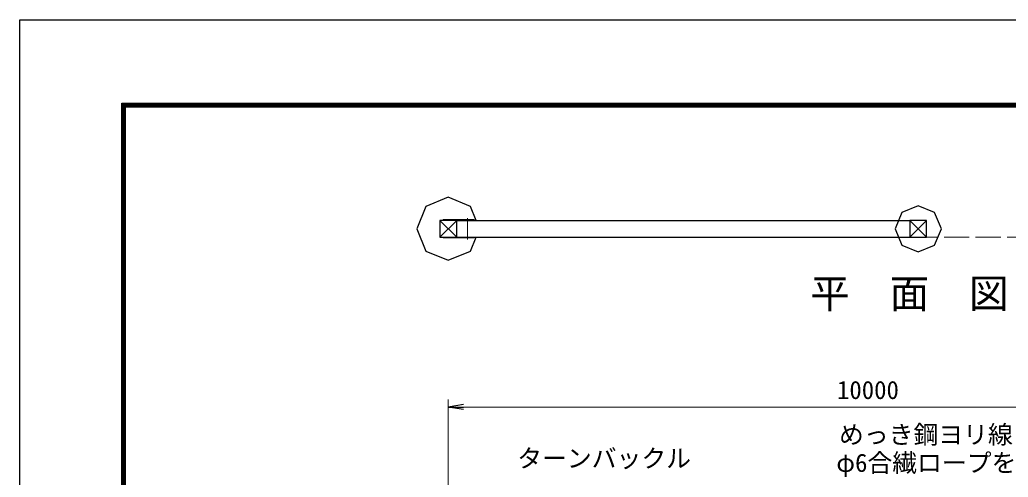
# Model space of a CAD drawing. Units: millimetres, scale not verified. Extents: x -18900 to 18900, y -13365 to 13365.
# Drawn here: x -18900 to -7137, y 7924 to 13365 of the extents above; entities that cross this region are included whole.
import ezdxf
from ezdxf.enums import TextEntityAlignment as Align

# ---------------------------------------------------------------- set-up
doc = ezdxf.new("R2010")
doc.units = ezdxf.units.MM
doc.header["$LTSCALE"] = 50
doc.linetypes.add('DASHED', pattern=[7.5, 6, -1.5])
doc.linetypes.add('USER1', pattern=[50.8, 31.75, -6.35, 6.35, -6.35])
for name, color, linetype, lineweight in [('0-0_D-TTL-TXT', 7, 'Continuous', 13), ('0-1_D-STR1', 1, 'Continuous', 25), ('0-2_D-BMK', 2, 'USER1', 13), ('0-3_D-STR3', 3, 'Continuous', 13), ('0-4_D-STR-DIM', 7, 'Continuous', 13), ('0-7_D-STR-TXT', 7, 'Continuous', 13), ('0-A_D-STR4', 7, 'Continuous', 25), ('0-B_D-STR2', 7, 'Continuous', 13), ('0-C_D-TTL', 7, 'Continuous', 25)]:
    doc.layers.add(name, color=color, linetype=linetype, lineweight=lineweight)
doc.layers.add('0-5_0', color=7, linetype='Continuous')
doc.styles.add('ＭＳ ゴシック', font='')
doc.styles.get('ＭＳ ゴシック').set_extended_font_data('MS Gothic')

# ---------------------------------------------------------------- blocks, each defined once
blk = doc.blocks.new('_Open')
at = {"layer": '0-5_0'}
blk.add_line((-50, 8.33), (0, 0), dxfattribs=at)
blk.add_lwpolyline([(-50, -8.33), (0, 0), (-50, 0)], dxfattribs=at)

msp = doc.modelspace()

# ---------------------------------------------------------------- linework, layer by layer
at = {"layer": '0-1_D-STR1'}
for p, q in [((-13900.75, 10978.7), (-13700.75, 10778.7)), ((-13700.75, 10978.7), (-13900.75, 10778.7)), ((-13700.75, 10978.7), (-8307.75, 10978.7)), ((-8307.75, 10978.7), (-8107.75, 10778.7)), ((-8107.75, 10978.7), (-8307.75, 10778.7)), ((-13700.75, 10778.7), (-8307.75, 10778.7))]:
    msp.add_line(p, q, dxfattribs=at)
for points in [[(-13900.75, 10978.7), (-13900.75, 10778.7), (-13700.75, 10778.7), (-13700.75, 10978.7)], [(-8307.75, 10978.7), (-8307.75, 10778.7), (-8107.75, 10778.7), (-8107.75, 10978.7)]]:
    msp.add_lwpolyline(points, close=True, dxfattribs=at)
at = {"layer": '0-2_D-BMK'}
msp.add_line((-13570.75, 10751.2), (-13570.75, 11006.2), dxfattribs=at)
at = {"layer": '0-3_D-STR3'}
for p, q in [((-13863.25, 10987.7), (-13493.25, 10987.7)), ((-13863.25, 10987.7), (-13863.25, 10978.7)), ((-13863.25, 10978.7), (-13493.25, 10978.7)), ((-13493.25, 10987.7), (-13493.25, 10978.7)), ((-13863.25, 10778.7), (-13493.25, 10778.7)), ((-13863.25, 10769.7), (-13863.25, 10778.7)), ((-13863.25, 10769.7), (-13493.25, 10769.7)), ((-13493.25, 10769.7), (-13493.25, 10778.7))]:
    msp.add_line(p, q, dxfattribs=at)
at = {"layer": '0-4_D-STR-DIM'}
for p, q in [((-13800.75, 7273.52), (-13800.75, 8847.9)), ((-13620.75, 8757.9), (-3980.75, 8757.9))]:
    msp.add_line(p, q, dxfattribs=at)
at = {"layer": '0-A_D-STR4'}
for points in [[(-13467.17, 10978.7), (-13535.58, 11143.87), (-13800.75, 11253.7), (-14065.91, 11143.87), (-14175.75, 10878.7)], [(-14175.75, 10878.7), (-14065.91, 10613.54), (-13800.75, 10503.7), (-13535.58, 10613.54), (-13467.17, 10778.7)]]:
    msp.add_lwpolyline(points, dxfattribs=at)
msp.add_lwpolyline([(-8207.75, 11153.7), (-8402.2, 11073.16), (-8482.75, 10878.7), (-8402.2, 10684.25), (-8207.75, 10603.7), (-8013.29, 10684.25), (-7932.75, 10878.7), (-8013.29, 11073.16)], close=True, dxfattribs=at)
at = {"layer": '0-B_D-STR2', "linetype": 'DASHED'}
msp.add_line((-13900.75, 10778.7), (-1000.75, 10778.7), dxfattribs=at)
at = {"layer": '0-C_D-TTL', "color": 2}
msp.add_lwpolyline([(-18900, 13365), (18900, 13365), (18900, -13365), (-18900, -13365)], close=True, dxfattribs=at)
at = {"layer": '0-C_D-TTL'}
for points in [[(-17685, 12375), (17685, 12375), (17685, -12375), (-17685, -12375)], [(-17673.75, 12363.75), (17673.75, 12363.75), (17673.75, -12363.75), (-17673.75, -12363.75)], [(-17662.5, 12352.5), (17662.5, 12352.5), (17662.5, -12352.5), (-17662.5, -12352.5)], [(-17651.25, 12341.25), (17651.25, 12341.25), (17651.25, -12341.25), (-17651.25, -12341.25)], [(-17640, 12330), (17640, 12330), (17640, -12330), (-17640, -12330)]]:
    msp.add_lwpolyline(points, close=True, dxfattribs=at)

# ---------------------------------------------------------------- block references
at = {"layer": '0-4_D-STR-DIM', "xscale": 3.6, "yscale": 3.6, "rotation": 180}
msp.add_blockref('_Open', (-13800.75, 8757.9), dxfattribs=at)

# ---------------------------------------------------------------- texts
at = {"layer": '0-0_D-TTL-TXT', "style": 'ＭＳ ゴシック'}
msp.add_text('平\u3000面\u3000図', height=346.4, dxfattribs=at).set_placement((-9494.57, 9831.69), align=Align.BOTTOM_LEFT)
at = {"layer": '0-4_D-STR-DIM', "style": 'ＭＳ ゴシック'}
msp.add_text('10000', height=216.6, dxfattribs=at).set_placement((-9174.92, 8788.26), align=Align.BOTTOM_LEFT)
at = {"layer": '0-7_D-STR-TXT', "style": 'ＭＳ ゴシック'}
for s, p in [('めっき鋼ヨリ線とネット端部の', (-9150.63, 8257.5)), ('ターンバックル', (-12979.99, 7975.21)), ('φ6合繊ロープをφ4合繊ロープにて', (-9183.75, 7921.96))]:
    msp.add_text(s, height=216.6, dxfattribs=at).set_placement(p, align=Align.BOTTOM_LEFT)

doc.saveas('drawing.dxf')
